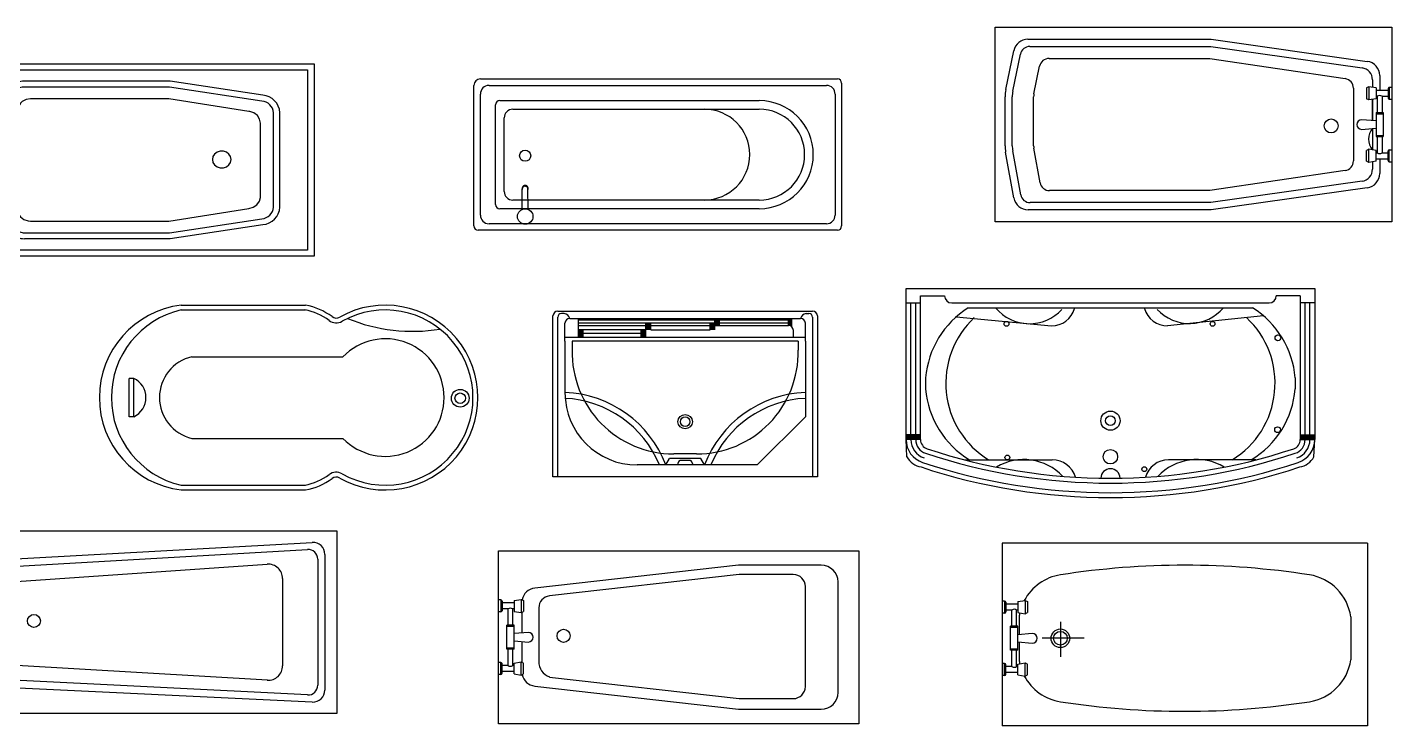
# Model space of a CAD drawing. Extents: x -42728 to 99010, y -18674 to 47645.
# Drawn here: x 39688 to 45364, y 35702 to 38609 of the extents above; entities that cross this region are included whole.
import ezdxf

# ---------------------------------------------------------------- set-up
doc = ezdxf.new("R2010")
doc.units = 0
doc.header["$LTSCALE"] = 100
doc.header["$MEASUREMENT"] = 0
doc.layers.get('0').update_dxf_attribs({"linetype": 'CONTINUOUS'})
for name, color, linetype in [('1-门窗', 3, 'CONTINUOUS'), ('字体标注', 3, 'CONTINUOUS'), ('门窗', 1, 'CONTINUOUS')]:
    doc.layers.add(name, color=color, linetype=linetype)

# ---------------------------------------------------------------- blocks, each defined once
blk = doc.blocks.new('A$C4D582A56')
at = {"color": 3}
for p, q in [((0, 1500), (800.2, 1500)), ((0, 0), (0, 1500)), ((800.2, 1500), (800.2, 0)), ((24.5, 1473), (775.7, 1473)), ((24.5, 27), (24.5, 1473)), ((775.7, 1473), (775.7, 27)), ((397.6, 1357.8), (203.6, 1357.8)), ((397.6, 1330.8), (203.6, 1330.8)), ((596.6, 1357.8), (397.6, 1357.8)), ((596.6, 1330.8), (397.6, 1330.8)), ((130.7, 1286.3), (72.3, 900.8)), ((155, 1283.1), (96.8, 899.2)), ((204.7, 1249.8), (198.9, 1232.2)), ((215.6, 1264.2), (204.7, 1249.8)), ((230.4, 1273.5), (215.6, 1264.2)), ((247.1, 1276.8), (230.4, 1273.5)), ((397.6, 1276.8), (247.1, 1276.8)), ((553.1, 1276.8), (397.6, 1276.8)), ((555.9, 1276.7), (553.1, 1276.8)), ((572.4, 1272.4), (555.9, 1276.7)), ((586.6, 1262.1), (572.4, 1272.4)), ((596.8, 1247.1), (586.6, 1262.1)), ((703.4, 899.2), (645.2, 1283.1)), ((727.9, 900.8), (669.5, 1286.3)), ((198.5, 1229.1), (145.7, 896)), ((198.9, 1232.2), (198.5, 1229.1)), ((601.7, 1229.1), (596.8, 1247.1)), ((654.5, 896), (601.7, 1229.1)), ((367.6, 1135.7), (363.4, 1123)), ((375.6, 1146.1), (367.6, 1135.7)), ((386.2, 1152.9), (375.6, 1146.1)), ((398.3, 1155.3), (386.2, 1152.9)), ((410.5, 1152.9), (398.3, 1155.3)), ((421.1, 1146.1), (410.5, 1152.9)), ((429.1, 1135.7), (421.1, 1146.1)), ((433.3, 1123), (429.1, 1135.7)), ((363.4, 1123), (363.4, 1109.4)), ((363.4, 1109.4), (367.6, 1096.6)), ((367.6, 1096.6), (375.6, 1086.2)), ((375.6, 1086.2), (386.2, 1079.4)), ((386.2, 1079.4), (398.3, 1077)), ((398.3, 1077), (410.5, 1079.4)), ((410.5, 1079.4), (421.1, 1086.2)), ((421.1, 1086.2), (429.1, 1096.6)), ((429.1, 1096.6), (433.3, 1109.4)), ((433.3, 1109.4), (433.3, 1123)), ((72.3, 900.8), (72.3, 295.9)), ((96.8, 899.2), (96.8, 295.9)), ((145.7, 896), (145.7, 320.3)), ((654.5, 320.3), (654.5, 896)), ((703.4, 295.9), (703.4, 899.2)), ((727.9, 295.9), (727.9, 900.8)), ((145.7, 320.3), (148.7, 301.8)), ((148.7, 301.8), (157.1, 285.6)), ((157.1, 285.6), (163.8, 278.3)), ((636.4, 278.3), (647.5, 292.5)), ((647.5, 292.5), (653.6, 310)), ((653.6, 310), (654.5, 320.3)), ((698.3, 271.7), (703.1, 289.7)), ((703.1, 289.7), (703.4, 295.9)), ((163.8, 278.3), (258.2, 220.5)), ((510.4, 210.6), (609.8, 257.1)), ((609.8, 257.1), (636.4, 278.3)), ((688.1, 256.7), (698.3, 271.7)), ((258.2, 220.5), (364.9, 201.9)), ((364.9, 201.9), (397.6, 204.4)), ((397.6, 204.4), (510.4, 210.6)), ((800.2, 0), (0, 0)), ((775.7, 27), (24.5, 27))]:
    blk.add_line(p, q, dxfattribs=at)
for centre, radius, start, end in [((207.4, 1281), 76.8, 92.811, 176.0721), ((206.1, 1279.6), 51.2, 92.811, 176.0721), ((592.8, 1281), 76.8, 3.9279, 87.189), ((594.1, 1279.6), 51.2, 3.9279, 87.189), ((152.1, 293.1), 79.9, 178.0232, 224.5654), ((150, 294), 53.2, 178.0232, 224.5654), ((650.2, 294), 53.2, 315.4346, 1.9768), ((648.1, 293.1), 79.9, 315.4346, 1.9768), ((371.2, 510.7), 388.6, 224.7479, 273.8908), ((370.4, 512.8), 363.8, 224.7632, 274.2941), ((425.4, 523.6), 374.6, 265.7461, 314.5491), ((424.5, 521.5), 399.5, 266.1411, 314.6031)]:
    blk.add_arc(centre, radius, start, end, dxfattribs=at)
blk = doc.blocks.new('A$C25C25DA9')
at = {"layer": '门窗'}
blk.add_blockref('A$C4D582A56', (0, 0), dxfattribs=at)
blk = doc.blocks.new('A$C4DFE106E')
at = {"layer": '字体标注', "rotation": 180}
blk.add_blockref('A$C25C25DA9', (800.2, 1500), dxfattribs=at)
blk = doc.blocks.new('A$C26D70B14')
for p, q in [((0, 18), (0, 1512)), ((18, 1530), (603, 1530)), ((63, 1503), (567, 1503)), ((630, 1503), (630, 18)), ((27, 63), (27, 1467)), ((90, 343), (90, 1422)), ((108, 1440), (522, 1440)), ((540, 1422), (540, 343)), ((603, 1467), (603, 63)), ((126, 343), (126, 1368)), ((162, 1404), (468, 1404)), ((504, 1368), (504, 343)), ((86.4, 1329.1), (173.1, 1329.2)), ((87.8, 1304.8), (173.7, 1305)), ((612, 0), (18, 0)), ((567, 27), (63, 27))]:
    blk.add_line(p, q)
for centre, radius in [((57.3, 1316.4), 32.2), ((310.3, 1316.8), 23.1)]:
    blk.add_circle(centre, radius)
for centre, radius, start, end in [((18, 1512), 18, 90, 180), ((63, 1467), 36, 90, 180), ((567, 1467), 36, 0, 90), ((603, 1503), 27, 0, 90), ((108, 1422), 18, 90, 180), ((522, 1422), 18, 0, 90), ((162, 1368), 36, 90, 180), ((468, 1368), 36, 0, 90), ((171.2, 1317.1), 12.3, 258.6482, 99.1504), ((174.4, 1316.9), 12.3, 258.6482, 99.1504), ((315, 571.3), 189, 180, 0), ((315, 343), 225, 180, 0), ((315, 343), 189, 180, 0), ((63, 63), 36, 180, 270), ((567, 63), 36, 270, 0), ((18, 18), 18, 180, 270), ((612, 18), 18, 270, 0)]:
    blk.add_arc(centre, radius, start, end)
blk = doc.blocks.new('A$C05FC6C9C')
for p, q in [((0, 0), (0, 1650)), ((0, 1650), (810, 1650)), ((810, 1650), (810, 0)), ((99.3, 1571.5), (290.1, 1606.2)), ((317, 1608.7), (520.3, 1608.7)), ((550.5, 1605.6), (712.1, 1572.4)), ((112.8, 1543.5), (295.5, 1576.7)), ((317, 1578.7), (520.3, 1578.7)), ((544.4, 1576.2), (698, 1544.7)), ((50, 750.7), (50, 1512.5)), ((80, 752.9), (80, 1504.1)), ((162.8, 1462.6), (306.2, 1488.7)), ((317, 1489.7), (520.3, 1489.7)), ((532.4, 1488.4), (648, 1464.7)), ((730, 1505.5), (730, 752.9)), ((760, 1513.6), (760, 750.7)), ((130, 756.6), (130, 1423.3)), ((680, 1425.5), (680, 756.6)), ((141.9, 101.6), (50, 750.7)), ((169.1, 123), (80, 752.9)), ((213.8, 193.4), (130, 756.6)), ((680, 756.6), (596.2, 193.4)), ((730, 752.9), (640.9, 123)), ((760, 750.7), (668.1, 101.6)), ((405, 159), (253.4, 159)), ((385, 125), (390, 65)), ((556.6, 159), (405, 159)), ((420, 65), (425, 125)), ((250, 80), (218.7, 80)), ((247.5, 95), (252.5, 105)), ((247.5, 95), (302.5, 95)), ((252.5, 65), (247.5, 95)), ((252.5, 105), (297.5, 105)), ((252.5, 65), (297.5, 65)), ((262.5, 65), (262.5, 15)), ((287.5, 65), (287.5, 60)), ((355, 60), (287.5, 60)), ((302.5, 95), (297.5, 105)), ((297.5, 65), (302.5, 95)), ((388.7, 80), (300, 80)), ((355, 65), (355, 35)), ((455, 65), (355, 65)), ((360, 65), (360, 35)), ((510, 80), (421.2, 80)), ((421.2, 80), (510, 80)), ((450, 65), (450, 35)), ((455, 65), (455, 35)), ((522.5, 60), (455, 60)), ((507.5, 95), (512.5, 105)), ((562.5, 95), (507.5, 95)), ((512.5, 65), (507.5, 95)), ((557.5, 105), (512.5, 105)), ((557.5, 65), (512.5, 65)), ((522.5, 65), (522.5, 60)), ((547.5, 65), (547.5, 15)), ((562.5, 95), (557.5, 105)), ((557.5, 65), (562.5, 95)), ((591.3, 80), (560, 80)), ((262.5, 50), (201.3, 50)), ((250, 10), (250, 0)), ((250, 10), (300, 10)), ((255, 15), (295, 15)), ((287.5, 40), (287.5, 15)), ((355, 40), (287.5, 40)), ((300, 10), (300, 0)), ((455, 35), (355, 35)), ((522.5, 40), (455, 40)), ((560, 10), (510, 10)), ((510, 10), (510, 0)), ((555, 15), (515, 15)), ((522.5, 40), (522.5, 15)), ((608.7, 50), (547.5, 50)), ((560, 10), (560, 0)), ((810, 0), (0, 0))]:
    blk.add_line(p, q)
blk.add_circle((399.2, 252.1), 29)
for centre, radius, start, end in [((317, 1458.7), 150, 90, 100.3083), ((520.3, 1458.7), 150, 78.3944, 90), ((110, 1512.5), 60, 100.3082, 180), ((120, 1504.1), 40, 100.3082, 180), ((317, 1458.7), 120, 90, 100.3083), ((520.3, 1458.7), 120, 78.3944, 90), ((690, 1505.5), 40, 360, 78.3945), ((700, 1513.6), 60, 360, 78.3945), ((317, 1429.7), 60, 90, 100.3083), ((520.3, 1429.7), 60, 78.3944, 90), ((170, 1423.3), 40, 100.3082, 180), ((640, 1425.5), 40, 360, 78.3945), ((253.4, 199), 40, 188.0556, 270), ((556.6, 199), 40, 270, 351.9444), ((218.7, 130), 50, 188.0556, 270), ((405, 125), 20, 0, 180), ((591.3, 130), 50, 270, 351.9444), ((201.3, 110), 60, 188.0556, 270), ((301.5, 50), 17.2, 144.4782, 215.5218), ((344.4, 28.9), 67.7, 49.0278, 130.9722), ((508.5, 50), 17.2, 324.4782, 35.5218), ((608.7, 110), 60, 270, 351.9444), ((255, 10), 5, 90, 180), ((295, 10), 5, 0, 90), ((515, 10), 5, 90, 180), ((555, 10), 5, 0, 90)]:
    blk.add_arc(centre, radius, start, end)
blk = doc.blocks.new('A$C17397D90')
for p, q in [((0, 0), (0, 1520)), ((0, 1520), (760, 1520)), ((225, 1510), (225, 1520)), ((225, 1510), (275, 1510)), ((230, 1505), (270, 1505)), ((237.5, 1455), (237.5, 1505)), ((262.5, 1480), (262.5, 1505)), ((262.5, 1480), (330, 1480)), ((275, 1510), (275, 1520)), ((330, 1485), (430, 1485)), ((330, 1455), (330, 1485)), ((335, 1455), (335, 1485)), ((425, 1455), (425, 1485)), ((430, 1455), (430, 1485)), ((430, 1480), (497.5, 1480)), ((485, 1510), (485, 1520)), ((535, 1510), (485, 1510)), ((530, 1505), (490, 1505)), ((497.5, 1480), (497.5, 1505)), ((522.5, 1455), (522.5, 1505)), ((535, 1510), (535, 1520)), ((760, 1520), (760, 0)), ((47.5, 102.4), (110.5, 1422.4)), ((160.4, 1470), (237.5, 1470)), ((180.8, 1440), (225, 1440)), ((227.5, 1455), (222.5, 1425)), ((222.5, 1425), (227.5, 1415)), ((222.5, 1425), (277.5, 1425)), ((227.5, 1455), (272.5, 1455)), ((262.5, 1460), (330, 1460)), ((262.5, 1455), (262.5, 1460)), ((272.5, 1455), (277.5, 1425)), ((277.5, 1425), (272.5, 1415)), ((275, 1440), (363.7, 1440)), ((330, 1455), (430, 1455)), ((365, 1455), (360, 1395)), ((400, 1395), (395, 1455)), ((396.2, 1440), (485, 1440)), ((430, 1460), (497.5, 1460)), ((487.5, 1455), (482.5, 1425)), ((482.5, 1425), (487.5, 1415)), ((537.5, 1425), (482.5, 1425)), ((532.5, 1455), (487.5, 1455)), ((497.5, 1455), (497.5, 1460)), ((522.5, 1470), (589.5, 1470)), ((532.5, 1455), (537.5, 1425)), ((537.5, 1425), (532.5, 1415)), ((535, 1440), (569.1, 1440)), ((639.4, 1422.7), (712.1, 102.7)), ((77.1, 122), (140.8, 1402)), ((227.5, 1415), (272.5, 1415)), ((240.2, 1370), (509.7, 1370)), ((532.5, 1415), (487.5, 1415)), ((609, 1402.3), (682.6, 122.3)), ((138.2, 289.5), (200.2, 1332.2)), ((549.7, 1332.6), (621.2, 290.1)), ((561.4, 226), (198.1, 226)), ((642.6, 80), (117, 80)), ((760, 0), (0, 0)), ((662.2, 50), (97.4, 50))]:
    blk.add_line(p, q)
blk.add_circle((385, 1260.4), 27.1)
for centre, radius, start, end in [((230, 1510), 5, 180, 270), ((276.5, 1470), 17.2, 144.4782, 215.5218), ((270, 1510), 5, 270, 0), ((490, 1510), 5, 180, 270), ((483.5, 1470), 17.2, 324.4782, 35.5218), ((530, 1510), 5, 270, 0), ((160.4, 1420), 50, 90, 177.2687), ((180.8, 1400), 40, 90, 177.1485), ((569.1, 1400), 40, 3.2893, 90), ((589.5, 1420), 50, 3.1506, 90), ((240.2, 1330), 40, 90, 176.8219), ((380, 1395), 20, 180, 0), ((509.7, 1330), 40, 3.6658, 90), ((198.1, 286), 60, 176.5954, 270), ((561.4, 286), 60, 270, 3.9268), ((117, 120), 40, 177.1484, 270), ((642.6, 120), 40, 270, 3.2893), ((97.4, 100), 50, 177.2687, 270), ((662.2, 100), 50, 270, 3.1507)]:
    blk.add_arc(centre, radius, start, end)
blk = doc.blocks.new('A$C0D863B67')
for p, q in [((0, 0), (0, 1500)), ((0, 1500), (720, 1500)), ((205, 1490), (205, 1500)), ((205, 1490), (255, 1490)), ((210, 1485), (250, 1485)), ((217.5, 1435), (217.5, 1485)), ((242.5, 1460), (242.5, 1485)), ((255, 1490), (255, 1500)), ((465, 1490), (465, 1500)), ((515, 1490), (465, 1490)), ((510, 1485), (470, 1485)), ((477.5, 1460), (477.5, 1485)), ((502.5, 1435), (502.5, 1485)), ((515, 1490), (515, 1500)), ((720, 1500), (720, 0)), ((207.5, 1435), (202.5, 1405)), ((207.5, 1435), (252.5, 1435)), ((242.5, 1460), (310, 1460)), ((242.5, 1440), (310, 1440)), ((242.5, 1435), (242.5, 1440)), ((252.5, 1435), (257.5, 1405)), ((310, 1465), (410, 1465)), ((310, 1435), (310, 1465)), ((310, 1435), (410, 1435)), ((315, 1435), (315, 1465)), ((345, 1435), (340, 1375)), ((380, 1375), (375, 1435)), ((405, 1435), (405, 1465)), ((410, 1435), (410, 1465)), ((410, 1460), (477.5, 1460)), ((410, 1440), (477.5, 1440)), ((467.5, 1435), (462.5, 1405)), ((512.5, 1435), (467.5, 1435)), ((477.5, 1435), (477.5, 1440)), ((512.5, 1435), (517.5, 1405)), ((202.5, 1405), (207.5, 1395)), ((202.5, 1405), (257.5, 1405)), ((207.5, 1395), (252.5, 1395)), ((257.5, 1405), (252.5, 1395)), ((342.3, 1402.3), (256.2, 1402.3)), ((463.8, 1402.3), (377.7, 1402.3)), ((462.5, 1405), (467.5, 1395)), ((517.5, 1405), (462.5, 1405)), ((512.5, 1395), (467.5, 1395)), ((517.5, 1405), (512.5, 1395)), ((156.6, 1348.9), (60, 501.4)), ((482, 1331.8), (259.6, 1331.8)), ((660, 501.4), (564.3, 1348.8)), ((194.3, 1287.4), (104.4, 498)), ((620.8, 498.1), (531.7, 1287.4)), ((60, 501.4), (60, 157.1)), ((104.4, 498), (104.4, 273.1)), ((620.8, 273.1), (620.8, 498.1)), ((660, 157.1), (660, 501.4)), ((154.4, 223.1), (570.8, 223.1)), ((130, 87.1), (590, 87.1)), ((720, 0), (0, 0))]:
    blk.add_line(p, q)
blk.add_circle((365.7, 1228.7), 27.1)
for centre, radius, start, end in [((210, 1490), 5, 180, 270), ((250, 1490), 5, 270, 0), ((470, 1490), 5, 180, 270), ((510, 1490), 5, 270, 0), ((256.5, 1450), 17.2, 144.4782, 215.5218), ((463.5, 1450), 17.2, 324.4782, 35.5218), ((216.2, 1342.3), 60, 101.324, 173.7376), ((360, 1375), 20, 180, 0), ((504.6, 1342.3), 60, 6.2082, 79.4234), ((257.9, 1264.1), 67.7, 88.5078, 159.8364), ((482, 1281.8), 50, 6.4448, 90), ((154.4, 273.1), 50, 180, 270), ((570.8, 273.1), 50, 270, 0), ((130, 157.1), 70, 180, 270), ((590, 157.1), 70, 270, 0)]:
    blk.add_arc(centre, radius, start, end)
blk = doc.blocks.new('A$C646D2D8F')
for p, q in [((760, 1520), (0, 1520)), ((0, 0), (0, 1520)), ((209, 1510), (209, 1520)), ((209, 1510), (259, 1510)), ((214, 1505), (254, 1505)), ((221.5, 1455), (221.5, 1505)), ((246.5, 1480), (246.5, 1505)), ((246.5, 1480), (314, 1480)), ((259, 1510), (259, 1520)), ((314, 1455), (314, 1485)), ((314, 1485), (414, 1485)), ((319, 1455), (319, 1485)), ((409, 1455), (409, 1485)), ((414, 1455), (414, 1485)), ((414, 1480), (481.5, 1480)), ((469, 1510), (469, 1520)), ((519, 1510), (469, 1510)), ((514, 1505), (474, 1505)), ((481.5, 1480), (481.5, 1505)), ((506.5, 1455), (506.5, 1505)), ((519, 1510), (519, 1520)), ((760, 0), (760, 1520)), ((211.5, 1455), (206.5, 1425)), ((206.5, 1425), (211.5, 1415)), ((206.5, 1425), (261.5, 1425)), ((211.5, 1455), (256.5, 1455)), ((246.5, 1455), (246.5, 1460)), ((246.5, 1460), (314, 1460)), ((256.5, 1455), (261.5, 1425)), ((261.5, 1425), (256.5, 1415)), ((348.6, 1450), (274, 1450)), ((314, 1455), (414, 1455)), ((349, 1455), (344, 1395)), ((384, 1395), (379, 1455)), ((454, 1450), (379.4, 1450)), ((414, 1460), (481.5, 1460)), ((471.5, 1455), (466.5, 1425)), ((521.5, 1425), (466.5, 1425)), ((466.5, 1425), (471.5, 1415)), ((516.5, 1455), (471.5, 1455)), ((481.5, 1455), (481.5, 1460)), ((516.5, 1455), (521.5, 1425)), ((521.5, 1425), (516.5, 1415)), ((211.5, 1415), (256.5, 1415)), ((516.5, 1415), (471.5, 1415)), ((364, 1178.8), (364, 1354.4)), ((433, 1278), (287.1, 1278)), ((454, 70), (274, 70)), ((760, 0), (0, 0))]:
    blk.add_line(p, q)
for radius in [38.8, 28.6]:
    blk.add_circle((364, 1278), radius)
for centre, radius, start, end in [((214, 1510), 5, 180, 270), ((260.5, 1470), 17.2, 144.4782, 215.5218), ((254, 1510), 5, 270, 0), ((474, 1510), 5, 180, 270), ((467.5, 1470), 17.2, 324.4782, 35.5218), ((514, 1510), 5, 270, 0), ((303.4, 1246.2), 205.9, 117.917, 171.1222), ((303.4, 1246.2), 205.9, 98.2154, 102.7924), ((424.6, 1246.2), 205.9, 77.2076, 81.7846), ((424.6, 1246.2), 205.9, 8.8778, 62.083), ((364, 1395), 20, 180, 0), ((3434.1, 760), 3374.1, 171.1688, 188.8312), ((-2706, 760), 3374.1, 351.1688, 8.8312), ((303.4, 273.8), 205.9, 188.8778, 261.7846), ((424.6, 273.8), 205.9, 278.2154, 351.1222)]:
    blk.add_arc(centre, radius, start, end)

msp = doc.modelspace()

# ---------------------------------------------------------------- hatches: boundary and pattern name
at = {"layer": '1-门窗'}
msp.add_hatch(color=256, dxfattribs=at).paths.add_polyline_path([(42868.87238, 37397.41614), (42854.73024, 37397.41614), (42854.73024, 37367.41614, -0.1989123674), (42868.87238, 37361.55828)])

# ---------------------------------------------------------------- linework, layer by layer
for p, q in [((43343.77837, 37521.60685), (45043.77837, 37521.60685)), ((43343.77837, 36892.68958), (43343.77837, 37521.60685)), ((45043.77837, 37521.60685), (45043.77837, 36892.68958)), ((43403.77837, 36892.68958), (43403.77837, 37491.60685)), ((43403.77837, 37491.60685), (43503.77837, 37491.60685)), ((43503.77837, 37491.60685), (43503.77837, 37491.60685)), ((44983.77837, 37491.60685), (44883.77837, 37491.60685)), ((44883.77837, 37491.60685), (44883.77837, 37491.60685)), ((44983.77837, 37491.60685), (44983.77837, 36892.68958)), ((40327.42027, 37452.40857), (40845.94449, 37452.40857)), ((40327.42027, 37432.40857), (40845.94449, 37432.40857)), ((41874.73024, 36737.41614), (41874.73024, 37407.41614)), ((41894.73024, 37427.41614), (42954.73024, 37427.41614)), ((41921.35717, 37417.41614), (41909.73024, 37417.41614)), ((42928.10331, 37417.41614), (42939.73024, 37417.41614)), ((42974.73024, 37407.41614), (42974.73024, 36737.41614)), ((43343.77837, 37461.60685), (43403.77837, 37461.60685)), ((43363.77837, 36892.68958), (43363.77837, 37461.60685)), ((43383.77837, 36892.68958), (43383.77837, 37461.60685)), ((43533.77837, 37461.60685), (44853.77837, 37461.60685)), ((43602.42165, 37441.60685), (44785.13508, 37441.60685)), ((44830.94811, 37407.8282), (44431.82368, 37366.35949)), ((45043.77837, 37461.60685), (44983.77837, 37461.60685)), ((45003.77837, 36892.68958), (45003.77837, 37461.60685)), ((45023.77837, 36892.68958), (45023.77837, 37461.60685)), ((41894.73024, 36737.41614), (41894.73024, 37402.41614)), ((41924.73024, 37302.41614), (41924.73024, 37377.41614)), ((41944.73024, 37397.41614), (42904.73024, 37397.41614)), ((41980.41437, 37321.95648), (41980.41437, 37397.41614)), ((42261.53024, 37349.41614), (41980.41437, 37349.41614)), ((41980.41437, 37319.41614), (41980.41437, 37349.41614)), ((41980.58811, 37391.41614), (42854.73024, 37391.41614)), ((41980.58811, 37379.41614), (42854.73024, 37379.41614)), ((41980.58811, 37367.41614), (42854.73024, 37367.41614)), ((41980.58811, 37367.41614), (42854.73024, 37367.41614)), ((42000.41437, 37319.41614), (42000.41437, 37349.41614)), ((42241.53024, 37319.41614), (42241.53024, 37349.41614)), ((42261.53024, 37349.41614), (42261.53024, 37379.41614)), ((42261.53024, 37321.95648), (42261.53024, 37367.41614)), ((42261.53024, 37319.41614), (42261.53024, 37349.41614)), ((42281.53024, 37349.41614), (42281.53024, 37379.41614)), ((42281.53024, 37349.41614), (42528.13024, 37349.41614)), ((42528.13024, 37349.41614), (42528.13024, 37379.41614)), ((42548.13024, 37367.41614), (42548.13024, 37397.41614)), ((42548.13024, 37349.41614), (42548.13024, 37379.41614)), ((42568.13024, 37367.41614), (42568.13024, 37397.41614)), ((42854.73024, 37367.41614), (42854.73024, 37397.41614)), ((42868.87238, 37361.55828), (42868.87238, 37397.41614)), ((42924.73024, 37302.41614), (42924.73024, 37377.41614)), ((42954.73024, 37402.41614), (42954.73024, 36737.41614)), ((43551.75888, 37403.58734), (43948.34813, 37366.35949)), ((41924.73024, 37302.41614), (41924.73024, 37327.41614)), ((41924.73024, 37319.41614), (42924.73024, 37319.41614)), ((41924.73024, 37302.41614), (41924.73024, 37087.41614)), ((42894.73024, 37302.41614), (41954.65478, 37302.41614)), ((41954.65478, 37302.41614), (41954.73024, 37265.2336)), ((41954.73024, 37302.41614), (41954.73024, 37265.2336)), ((42241.53024, 37334.41614), (42000.41437, 37334.41614)), ((42874.73024, 37321.95648), (42874.73024, 37347.41614)), ((42894.73024, 37302.41614), (42894.73024, 37265.2336)), ((42924.73024, 37302.41614), (42924.73024, 36987.41614)), ((40372.6567, 37237.59156), (41001.17905, 37237.59156)), ((40111.60711, 36987.77091), (40111.60711, 37147.77091)), ((40131.60711, 37147.77091), (40111.60711, 37147.77091)), ((40131.60711, 36987.77091), (40131.60711, 37147.77091)), ((43425.16643, 37149.61324), (43425.16643, 37103.60046)), ((44962.3903, 37149.61324), (44962.3903, 37103.60046)), ((40131.60711, 36987.77091), (40111.60711, 36987.77091)), ((42924.73024, 36987.41614), (42724.73024, 36787.41614)), ((40372.6567, 36897.95025), (41001.17905, 36897.95025)), ((43403.77837, 36912.68958), (43343.77837, 36912.68958)), ((44983.77837, 36912.68958), (45043.77837, 36912.68958)), ((43403.77837, 36892.68958), (43343.77837, 36892.68958)), ((43347.40497, 36820.71583), (43343.77837, 36892.68958)), ((44983.77837, 36892.68958), (45043.77837, 36892.68958)), ((45040.15176, 36820.71583), (45043.77837, 36892.68958)), ((42724.73024, 36787.41614), (42224.73024, 36787.41614)), ((42344.73024, 36787.41614), (42359.8385, 36813.4344)), ((42489.62199, 36813.4344), (42359.8385, 36813.4344)), ((42472.24065, 36832.98732), (42377.21983, 36832.98732)), ((42394.3196, 36793.64394), (42394.3196, 36787.41614)), ((42447.35295, 36806.23139), (42402.10753, 36806.23139)), ((42455.14088, 36793.64394), (42455.14088, 36787.41614)), ((42504.73024, 36787.41614), (42489.62199, 36813.4344)), ((43588.56454, 36808.3979), (43952.04059, 36808.3979)), ((44798.9922, 36808.3979), (44435.51614, 36808.3979)), ((42974.73024, 36737.41614), (41874.73024, 36737.41614)), ((40327.42027, 36703.13324), (40845.94449, 36703.13324)), ((40327.42027, 36683.13324), (40845.94449, 36683.13324))]:
    msp.add_line(p, q, dxfattribs=at)
for centre, radius in [((43761.38642, 37374.78038), 10), ((44618.78539, 37374.78038), 10), ((44890.67206, 37316.57713), 12), ((41488.90965, 37064.99887), 36.7998), ((41488.90965, 37064.99887), 21.7998), ((44193.77837, 36971.60685), 40), ((42424.73024, 36967.41614), 30), ((42424.73024, 36967.41614), 20), ((44193.77837, 36971.60685), 20), ((44889.07534, 36934.02991), 12), ((44193.77837, 36821.60685), 30), ((43765.07888, 36818.30113), 10), ((44334.76302, 36769.88848), 10)]:
    msp.add_circle(centre, radius, dxfattribs=at)
for centre, radius, start, end in [((43533.77837, 37491.60685), 30, 180, 270), ((44853.77837, 37491.60685), 30, 270, 0), ((40375.36458, 37067.77091), 387.61423, 97.10515723, 262.89484277), ((40412.089, 37067.77091), 374.33864, 103.07240391, 256.92759609), ((40796.18864, 37188.38871), 248.66732, 53.6128867, 79.32749846), ((40796.18864, 37188.38871), 268.66732, 53.6128867, 79.32749846), ((41177.32969, 37067.77091), 384.6796, 240.53772987, 119.46227013), ((41177.32969, 37067.77091), 364.6796, 240.53772987, 119.46227013), ((41894.73024, 37407.41614), 20, 90, 180), ((41909.73024, 37402.41614), 15, 90, 180), ((41918.42073, 37390.32695), 27.24788, 15.0803869, 83.81335663), ((42931.03975, 37390.32695), 27.24788, 96.18664337, 164.9196131), ((42939.73024, 37402.41614), 15, 0, 90), ((42954.73024, 37407.41614), 20, 0, 90), ((43805.08782, 37118.77966), 381.17053, 122.11999812, 175.36017022), ((43857.08315, 37557.84767), 182.60671, 219.53606463, 317.74668728), ((43948.34813, 37466.35949), 100, 270, 343.98552108), ((44431.82368, 37466.35949), 100, 196.01447892, 270), ((44523.02346, 37560.59694), 184.4188, 222.89917292, 319.81807517), ((44582.46891, 37118.77966), 381.17053, 4.63982978, 57.88000188), ((40973.3694, 37428.82404), 50, 233.6128867, 299.46227013), ((40973.3694, 37428.82404), 30, 233.6128867, 299.46227013), ((41290.00305, 38052.41651), 708.73146, 247.64223217, 279.30180131), ((41944.73024, 37377.41614), 20, 90, 180), ((42854.73024, 37347.41614), 20, 0, 90), ((42904.73024, 37377.41614), 20, 0, 90), ((43883.23312, 37127.24675), 374.44245, 133.13547796, 238.37843234), ((44504.32361, 37127.24675), 374.44245, 301.62156766, 46.86452204), ((41177.32969, 37067.77091), 244.6796, 223.95181827, 136.04818173), ((40412.089, 37067.77091), 174.33864, 103.07240391, 256.92759609), ((42377.21983, 37255.58703), 422.5997, 178.69201052, 270), ((42472.24065, 37255.58703), 422.5997, 270, 1.30798948), ((40092.60711, 37067.77091), 89, 295.98923358, 64.01076642), ((41903.64522, 36617.17751), 472.7268, 21.10759984, 87.45274505), ((42224.73024, 37087.41614), 300, 180, 270), ((42945.7398, 36617.17751), 472.7268, 92.54725495, 158.89240016), ((43805.08782, 37134.43404), 381.17053, 184.63982978, 238.79898187), ((44582.46891, 37134.43404), 381.17053, 301.20101813, 355.36017022), ((41903.64522, 36617.17751), 447.7268, 22.34785761, 87.45274505), ((42945.7398, 36617.17751), 447.7268, 92.54725495, 157.65214239), ((43443.77837, 36892.68958), 100, 180, 251.65818242), ((43443.77837, 36892.68958), 80, 180, 251.65818242), ((43443.77837, 36892.68958), 60, 180, 251.65818242), ((43443.77837, 36892.68958), 40, 180, 251.65818242), ((44193.77837, 39154.94018), 2423.33333, 251.65818242, 288.34181758), ((44943.77837, 36892.68958), 40, 288.34181758, 0), ((44943.77837, 36892.68958), 60, 288.34181758, 0), ((44943.77837, 36892.68958), 80, 288.34181758, 0), ((44943.77837, 36892.68958), 100, 288.34181758, 0), ((42413.41889, 36790.53004), 19.35146, 125.76923487, 170.74011079), ((42436.0416, 36790.53004), 19.35146, 9.25988921, 54.23076513), ((43420.14047, 36860.45906), 82.88532, 208.65253139, 260.1884472), ((44193.77837, 39154.94018), 2483.33333, 251.65818242, 288.34181758), ((44193.77837, 39154.94018), 2443.33333, 251.65818242, 288.34181758), ((43833.8317, 36587.04008), 222.67045, 43.28044039, 120.76105316), ((43952.04059, 36708.3979), 100, 16.01447892, 90), ((44435.51614, 36708.3979), 100, 90, 163.98552108), ((44553.72504, 36587.04008), 222.67045, 59.23894684, 136.71955961), ((44967.41627, 36860.45906), 82.88532, 279.8115528, 331.34746861), ((40796.18864, 36947.1531), 248.66732, 280.67250154, 306.3871133), ((40796.18864, 36947.1531), 268.66732, 280.67250154, 306.3871133), ((40973.3694, 36706.71777), 50, 60.53772987, 126.3871133), ((40973.3694, 36706.71777), 30, 60.53772987, 126.3871133), ((44193.77837, 39154.94018), 2503.33333, 251.65818242, 288.34181758), ((44193.77837, 36731.60685), 40, 0.47287287, 179.52712713)]:
    msp.add_arc(centre, radius, start, end, dxfattribs=at)
for points in [[(42000.41437, 37319.41614), (41980.41437, 37319.41614), (42000.41437, 37349.41614), (41980.41437, 37349.41614)], [(42261.53024, 37319.41614), (42241.53024, 37319.41614), (42261.53024, 37349.41614), (42241.53024, 37349.41614)], [(42281.53024, 37349.41614), (42261.53024, 37349.41614), (42281.53024, 37379.41614), (42261.53024, 37379.41614)], [(42548.13024, 37349.41614), (42528.13024, 37349.41614), (42548.13024, 37379.41614), (42528.13024, 37379.41614)], [(42568.13024, 37367.41614), (42548.13024, 37367.41614), (42568.13024, 37397.41614), (42548.13024, 37397.41614)], [(43343.77837, 36912.68958), (43403.77837, 36912.68958), (43343.77837, 36892.68958), (43403.77837, 36892.68958)], [(45043.77837, 36912.68958), (44983.77837, 36912.68958), (45043.77837, 36892.68958), (44983.77837, 36892.68958)]]:
    msp.add_solid(points, dxfattribs=at)

# ---------------------------------------------------------------- block references
at = {"rotation": 90}
for name, p in [('A$C05FC6C9C', (45363.96448, 37799.34212)), ('A$C4DFE106E', (40880.89961, 37656.99724)), ('A$C26D70B14', (43075.73331, 37764.14224)), ('A$C17397D90', (40975.99934, 35752.79844)), ('A$C646D2D8F', (45263.69877, 35701.62096)), ('A$C0D863B67', (43147.71694, 35710.16221))]:
    msp.add_blockref(name, p, dxfattribs=at)

doc.saveas('drawing.dxf')
